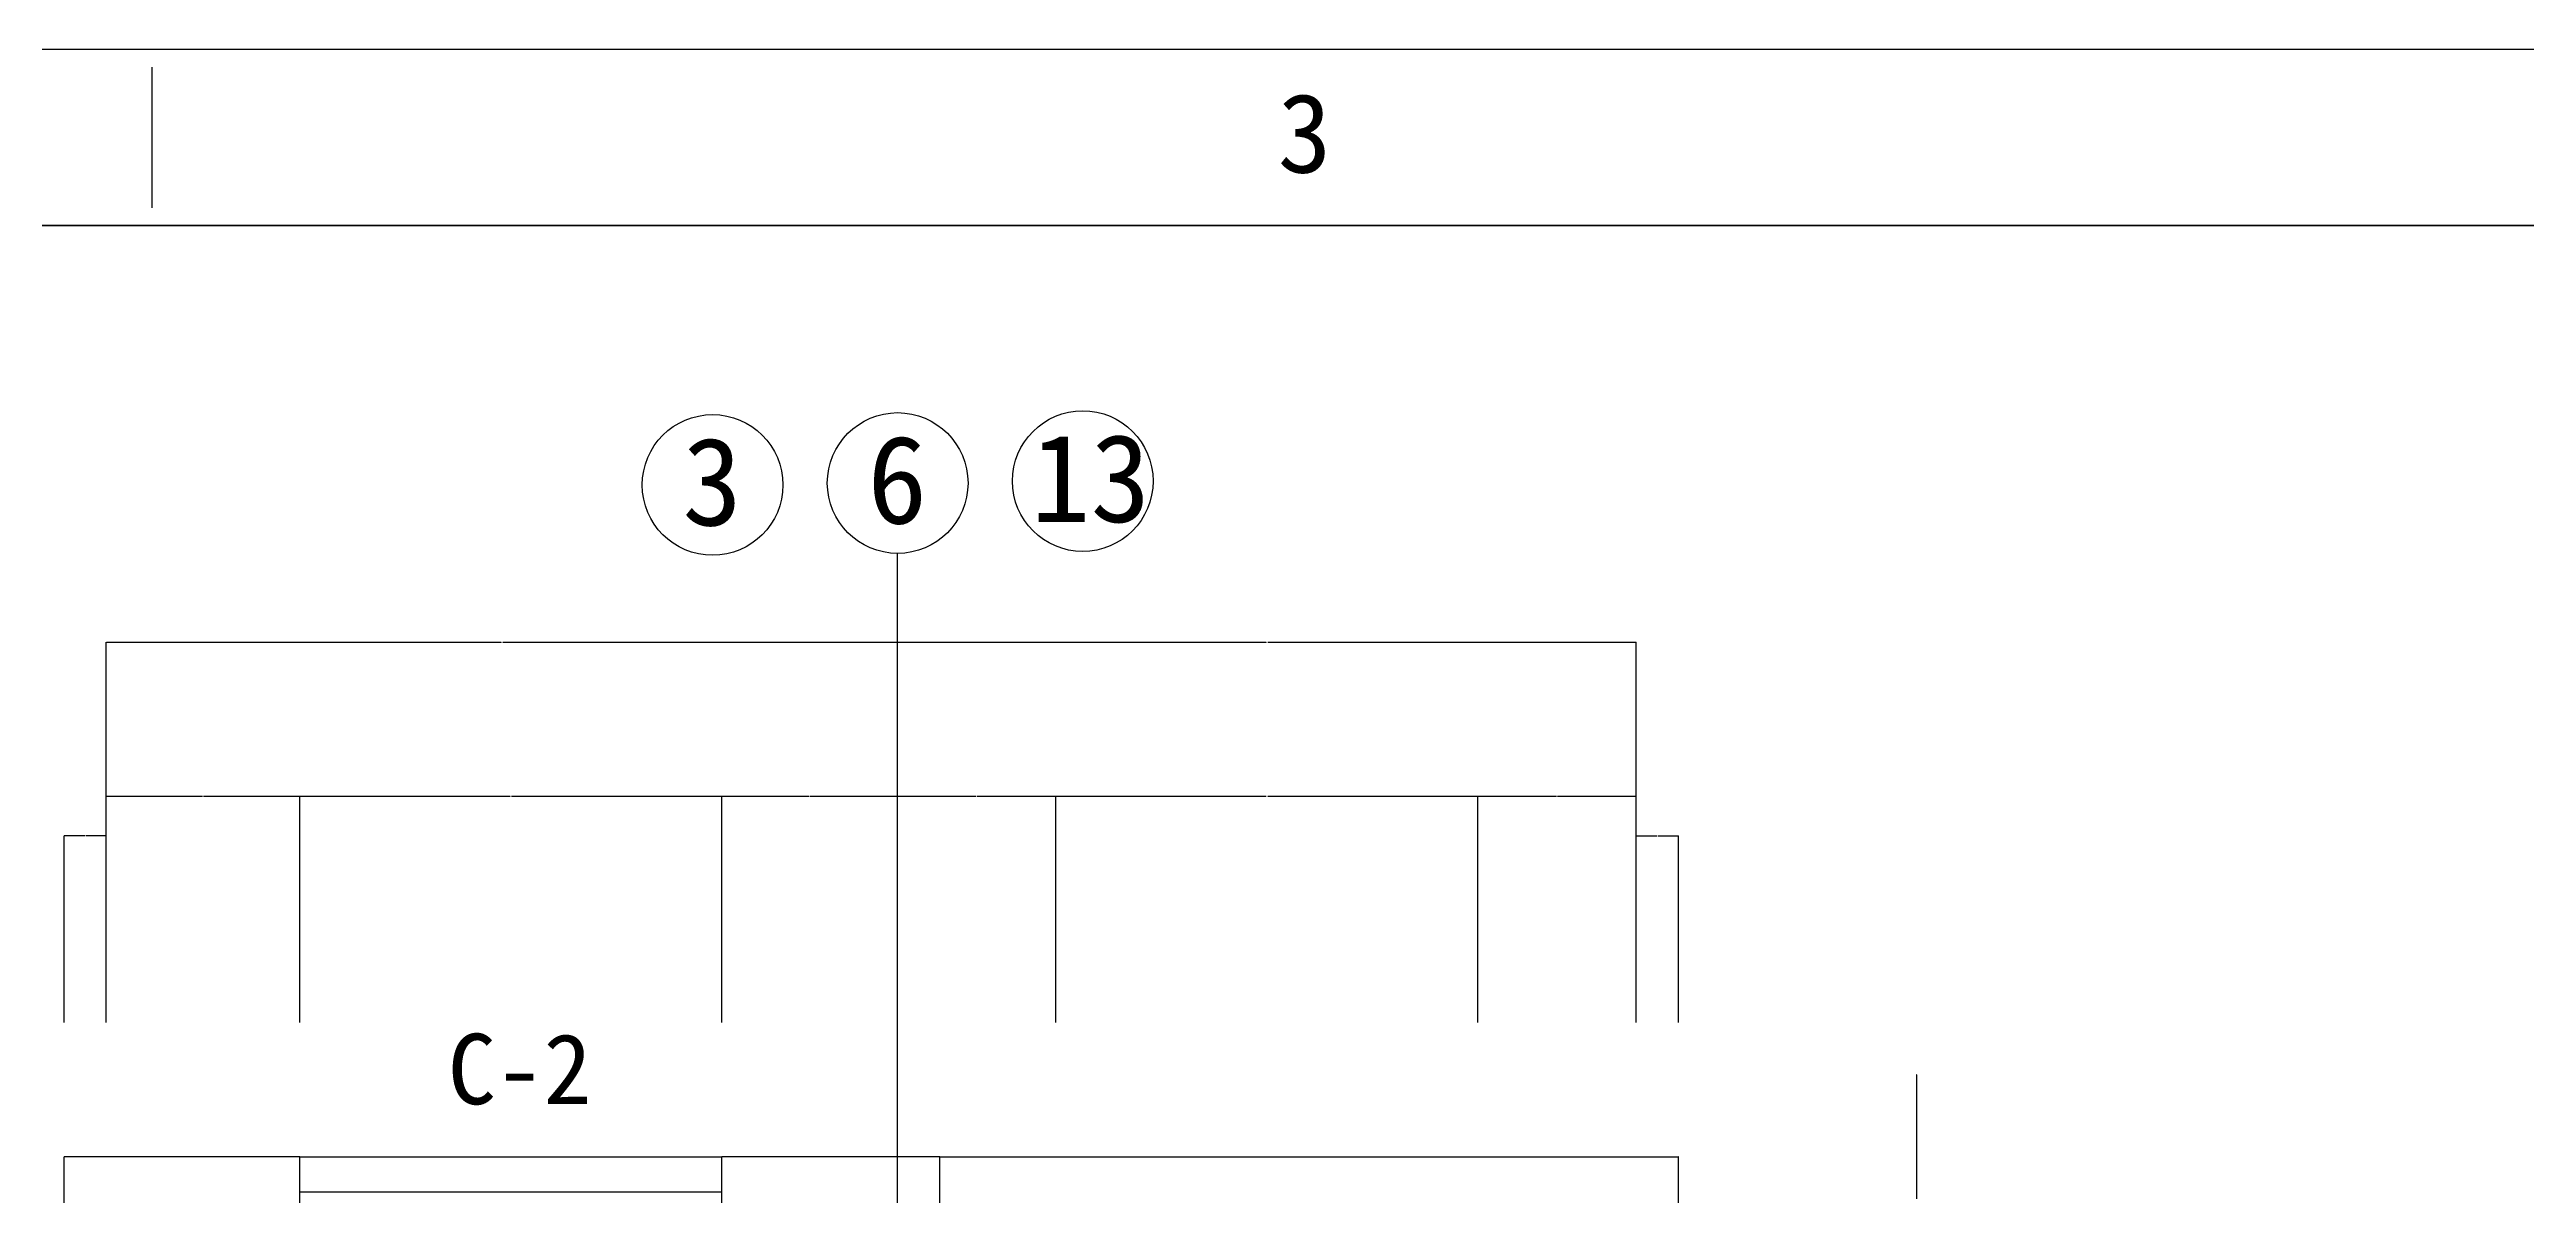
# Model space of a CAD drawing. Header units: metres. Extents: x -237648 to -195598, y -93947 to -64247.
# Drawn here: x -223439 to -216397, y -67504 to -64247 of the extents above; entities that cross this region are included whole.
import ezdxf

# ---------------------------------------------------------------- set-up
doc = ezdxf.new("R2010")
doc.units = ezdxf.units.M
doc.layers.add('AXI', color=1, linetype='Continuous')
doc.layers.add('W', color=5, linetype='Continuous')
doc.dimstyles.get("Standard").update_dxf_attribs({"dimtxt": 2.5, "dimasz": 2.5, "dimexe": 1.25, "dimexo": 0.625, "dimtad": 1, "dimcen": 2.5, "dimazin": 3, "dimtfac": 1, "dimtmove": 0, "dimatfit": 3})

# ---------------------------------------------------------------- blocks, each defined once
blk = doc.blocks.new('_CLOSEDFILLED')
at = {"color": 0, "linetype": 'BYBLOCK'}
blk.add_solid([(-1, 0), (0, 0), (-1, 0)], dxfattribs=at)
blk = doc.blocks.new('*D15')
for p, q in [((-223277.92, -67012.56), (-223277.92, -65930.79)), ((-223277.67, -65930.79), (-222154.92, -65930.79)), ((-222150.92, -65930.79), (-221028.17, -65930.79)), ((-221027.92, -67012.56), (-221027.92, -65930.79))]:
    blk.add_line(p, q)
at = {"layer": 'Defpoints'}
for p in [(-223277.92, -65930.79), (-223277.92, -67012.56), (-221027.92, -67012.56)]:
    blk.add_point(p, dxfattribs=at)
at = {"xscale": 0.25, "yscale": 0.25, "rotation": 180}
blk.add_blockref('_CLOSEDFILLED', (-223277.92, -65930.79), dxfattribs=at)
at = {"xscale": 0.25, "yscale": 0.25}
blk.add_blockref('_CLOSEDFILLED', (-221027.92, -65930.79), dxfattribs=at)
at = {"insert": (-222152.92, -65930.79), "char_height": 1, "attachment_point": 5}
blk.add_mtext('2250', dxfattribs=at)
blk = doc.blocks.new('*D16')
for p, q in [((-221027.92, -67012.56), (-221027.92, -65930.79)), ((-221027.67, -65930.79), (-219979.92, -65930.79)), ((-219975.92, -65930.79), (-218928.17, -65930.79)), ((-218927.92, -67012.56), (-218927.92, -65930.79))]:
    blk.add_line(p, q)
at = {"layer": 'Defpoints'}
for p in [(-221027.92, -65930.79), (-221027.92, -67012.56), (-218927.92, -67012.56)]:
    blk.add_point(p, dxfattribs=at)
at = {"xscale": 0.25, "yscale": 0.25, "rotation": 180}
blk.add_blockref('_CLOSEDFILLED', (-221027.92, -65930.79), dxfattribs=at)
at = {"xscale": 0.25, "yscale": 0.25}
blk.add_blockref('_CLOSEDFILLED', (-218927.92, -65930.79), dxfattribs=at)
at = {"insert": (-219977.92, -65930.79), "char_height": 1, "attachment_point": 5}
blk.add_mtext('2100', dxfattribs=at)
blk = doc.blocks.new('*D37')
for p, q in [((-223004.42, -66369.58), (-223278.17, -66369.58)), ((-223277.92, -67012.56), (-223277.92, -66369.58)), ((-222727.67, -66369.58), (-223001.42, -66369.58)), ((-222727.92, -67012.56), (-222727.92, -66369.58))]:
    blk.add_line(p, q)
at = {"layer": 'Defpoints'}
for p in [(-222727.92, -66369.58), (-223277.92, -67012.56), (-222727.92, -67012.56)]:
    blk.add_point(p, dxfattribs=at)
at = {"xscale": 0.25, "yscale": 0.25}
blk.add_blockref('_CLOSEDFILLED', (-223277.92, -66369.58), dxfattribs=at)
at = {"xscale": 0.25, "yscale": 0.25, "rotation": 180}
blk.add_blockref('_CLOSEDFILLED', (-222727.92, -66369.58), dxfattribs=at)
at = {"insert": (-223002.92, -66369.58), "char_height": 1, "attachment_point": 5}
blk.add_mtext('550', dxfattribs=at)
blk = doc.blocks.new('*D38')
for p, q in [((-222129.92, -66369.58), (-222728.17, -66369.58)), ((-222727.92, -67012.56), (-222727.92, -66369.58)), ((-221527.67, -66369.58), (-222125.92, -66369.58)), ((-221527.92, -67012.56), (-221527.92, -66369.58))]:
    blk.add_line(p, q)
at = {"layer": 'Defpoints'}
for p in [(-221527.92, -66369.58), (-222727.92, -67012.56), (-221527.92, -67012.56)]:
    blk.add_point(p, dxfattribs=at)
at = {"xscale": 0.25, "yscale": 0.25}
blk.add_blockref('_CLOSEDFILLED', (-222727.92, -66369.58), dxfattribs=at)
at = {"xscale": 0.25, "yscale": 0.25, "rotation": 180}
blk.add_blockref('_CLOSEDFILLED', (-221527.92, -66369.58), dxfattribs=at)
at = {"insert": (-222127.92, -66369.58), "char_height": 1, "attachment_point": 5}
blk.add_mtext('1200', dxfattribs=at)
blk = doc.blocks.new('*D39')
for p, q in [((-221279.42, -66369.58), (-221528.17, -66369.58)), ((-221527.92, -67012.56), (-221527.92, -66369.58)), ((-221027.67, -66369.58), (-221276.42, -66369.58)), ((-221027.92, -67012.56), (-221027.92, -66369.58))]:
    blk.add_line(p, q)
at = {"layer": 'Defpoints'}
for p in [(-221027.92, -66369.58), (-221527.92, -67012.56), (-221027.92, -67012.56)]:
    blk.add_point(p, dxfattribs=at)
at = {"xscale": 0.25, "yscale": 0.25}
blk.add_blockref('_CLOSEDFILLED', (-221527.92, -66369.58), dxfattribs=at)
at = {"xscale": 0.25, "yscale": 0.25, "rotation": 180}
blk.add_blockref('_CLOSEDFILLED', (-221027.92, -66369.58), dxfattribs=at)
at = {"insert": (-221277.92, -66369.58), "char_height": 1, "attachment_point": 5}
blk.add_mtext('500', dxfattribs=at)
blk = doc.blocks.new('*D48')
for p, q in [((-219154.42, -66369.58), (-219378.17, -66369.58)), ((-219377.92, -67012.56), (-219377.92, -66369.58)), ((-218927.67, -66369.58), (-219151.42, -66369.58)), ((-218927.92, -67012.56), (-218927.92, -66369.58))]:
    blk.add_line(p, q)
at = {"layer": 'Defpoints'}
for p in [(-218927.92, -66369.58), (-219377.92, -67012.56), (-218927.92, -67012.56)]:
    blk.add_point(p, dxfattribs=at)
at = {"xscale": 0.25, "yscale": 0.25}
blk.add_blockref('_CLOSEDFILLED', (-219377.92, -66369.58), dxfattribs=at)
at = {"xscale": 0.25, "yscale": 0.25, "rotation": 180}
blk.add_blockref('_CLOSEDFILLED', (-218927.92, -66369.58), dxfattribs=at)
at = {"insert": (-219152.92, -66369.58), "char_height": 1, "attachment_point": 5}
blk.add_mtext('450', dxfattribs=at)
blk = doc.blocks.new('*D49')
for p, q in [((-219979.92, -66369.58), (-220578.17, -66369.58)), ((-220577.92, -67012.56), (-220577.92, -66369.58)), ((-219377.67, -66369.58), (-219975.92, -66369.58)), ((-219377.92, -67012.56), (-219377.92, -66369.58))]:
    blk.add_line(p, q)
at = {"layer": 'Defpoints'}
for p in [(-219377.92, -66369.58), (-220577.92, -67012.56), (-219377.92, -67012.56)]:
    blk.add_point(p, dxfattribs=at)
at = {"xscale": 0.25, "yscale": 0.25}
blk.add_blockref('_CLOSEDFILLED', (-220577.92, -66369.58), dxfattribs=at)
at = {"xscale": 0.25, "yscale": 0.25, "rotation": 180}
blk.add_blockref('_CLOSEDFILLED', (-219377.92, -66369.58), dxfattribs=at)
at = {"insert": (-219977.92, -66369.58), "char_height": 1, "attachment_point": 5}
blk.add_mtext('1200', dxfattribs=at)
blk = doc.blocks.new('*D50')
for p, q in [((-220804.42, -66369.58), (-221028.17, -66369.58)), ((-221027.92, -67012.56), (-221027.92, -66369.58)), ((-220577.67, -66369.58), (-220801.42, -66369.58)), ((-220577.92, -67012.56), (-220577.92, -66369.58))]:
    blk.add_line(p, q)
at = {"layer": 'Defpoints'}
for p in [(-220577.92, -66369.58), (-221027.92, -67012.56), (-220577.92, -67012.56)]:
    blk.add_point(p, dxfattribs=at)
at = {"xscale": 0.25, "yscale": 0.25}
blk.add_blockref('_CLOSEDFILLED', (-221027.92, -66369.58), dxfattribs=at)
at = {"xscale": 0.25, "yscale": 0.25, "rotation": 180}
blk.add_blockref('_CLOSEDFILLED', (-220577.92, -66369.58), dxfattribs=at)
at = {"insert": (-220802.92, -66369.58), "char_height": 1, "attachment_point": 5}
blk.add_mtext('450', dxfattribs=at)
blk = doc.blocks.new('*D70')
for p, q in [((-218927.92, -67012.56), (-218927.92, -66482.08)), ((-218927.67, -66482.08), (-218869.42, -66482.08)), ((-218866.42, -66482.08), (-218808.17, -66482.08)), ((-218807.92, -67012.56), (-218807.92, -66482.08))]:
    blk.add_line(p, q)
at = {"layer": 'Defpoints'}
for p in [(-218927.92, -66482.08), (-218927.92, -67012.56), (-218807.92, -67012.56)]:
    blk.add_point(p, dxfattribs=at)
at = {"xscale": 0.25, "yscale": 0.25, "rotation": 180}
blk.add_blockref('_CLOSEDFILLED', (-218927.92, -66482.08), dxfattribs=at)
at = {"xscale": 0.25, "yscale": 0.25}
blk.add_blockref('_CLOSEDFILLED', (-218807.92, -66482.08), dxfattribs=at)
at = {"insert": (-218867.92, -66482.08), "char_height": 1, "attachment_point": 5}
blk.add_mtext('120', dxfattribs=at)
blk = doc.blocks.new('*D71')
for p, q in [((-223339.42, -66482.08), (-223398.17, -66482.08)), ((-223397.92, -67012.56), (-223397.92, -66482.08)), ((-223277.67, -66482.08), (-223336.42, -66482.08)), ((-223277.92, -67012.56), (-223277.92, -66482.08))]:
    blk.add_line(p, q)
at = {"layer": 'Defpoints'}
for p in [(-223277.92, -66482.08), (-223397.92, -67012.56), (-223277.92, -67012.56)]:
    blk.add_point(p, dxfattribs=at)
at = {"xscale": 0.25, "yscale": 0.25}
blk.add_blockref('_CLOSEDFILLED', (-223397.92, -66482.08), dxfattribs=at)
at = {"xscale": 0.25, "yscale": 0.25, "rotation": 180}
blk.add_blockref('_CLOSEDFILLED', (-223277.92, -66482.08), dxfattribs=at)
at = {"insert": (-223337.92, -66482.08), "char_height": 1, "attachment_point": 5}
blk.add_mtext('120', dxfattribs=at)
blk = doc.blocks.new('*D72')
for p, q in [((-218130.56, -67160.66), (-218130.81, -67160.66)), ((-218130.31, -67513.99), (-218130.31, -67160.66)), ((-218130.31, -67393.99), (-218130.31, -67160.66)), ((-218130.31, -67160.66), (-218130.31, -67160.66)), ((-218130.06, -67160.66), (-218129.81, -67160.66))]:
    blk.add_line(p, q)
at = {"layer": 'Defpoints'}
for p in [(-218130.31, -67160.66), (-218130.31, -67393.99), (-218130.31, -67513.99)]:
    blk.add_point(p, dxfattribs=at)
at = {"xscale": 0.25, "yscale": 0.25}
blk.add_blockref('_CLOSEDFILLED', (-218130.31, -67160.66), dxfattribs=at)
at = {"xscale": 0.25, "yscale": 0.25, "rotation": 180}
blk.add_blockref('_CLOSEDFILLED', (-218130.31, -67160.66), dxfattribs=at)
at = {"insert": (-218130.31, -67159.535), "char_height": 1, "attachment_point": 5}
blk.add_mtext('0', dxfattribs=at)

msp = doc.modelspace()

# ---------------------------------------------------------------- linework, layer by layer
for p, q in [((-195597.54, -64246.61), (-237647.54, -64246.61)), ((-223147.54, -64696.61), (-223147.54, -64296.61)), ((-221027.92, -67012.56), (-221027.92, -65678.82)), ((-222727.92, -67393.99), (-221527.92, -67393.99)), ((-220907.92, -67393.99), (-218808.42, -67393.99)), ((-218807.92, -68893.99), (-218807.92, -67394.49)), ((-222727.92, -67493.99), (-221527.92, -67493.99))]:
    msp.add_line(p, q)
for points in [[(-236397.54, -64746.61), (-196097.54, -64746.61), (-196097.54, -93446.61), (-236397.54, -93446.61)], [(-236397.54, -93446.61), (-196097.54, -93446.61), (-196097.54, -64746.61), (-236397.54, -64746.61)]]:
    msp.add_lwpolyline(points, close=True)
for centre in [(-221027.92, -65478.82), (-220501.68, -65473.33), (-221554.15, -65484.3)]:
    msp.add_circle(centre, 200)
for centre in [(-218808.42, -67394.49), (-218808.42, -67394.99)]:
    msp.add_arc(centre, 0.5, 0, 90)
at = {"layer": 'AXI'}
msp.add_line((-221027.92, -72784.16), (-221027.92, -67012.56), dxfattribs=at)
at = {"layer": 'W'}
for p, q in [((-223397.92, -68893.99), (-223397.92, -67394.49)), ((-222727.92, -67393.99), (-223397.42, -67393.99)), ((-222727.92, -67633.99), (-222727.92, -67393.99)), ((-221527.92, -67633.99), (-221527.92, -67393.99)), ((-220908.42, -67393.99), (-221527.92, -67393.99)), ((-220907.92, -68013.99), (-220907.92, -67394.49))]:
    msp.add_line(p, q, dxfattribs=at)
for centre, start, end in [((-223397.42, -67394.49), 90, 180), ((-220908.42, -67394.49), 360, 90), ((-220908.42, -67394.49), 360, 90)]:
    msp.add_arc(centre, 0.5, start, end, dxfattribs=at)

# ---------------------------------------------------------------- texts
for s, height, p in [('3', 225, (-219947.54, -64596.61)), ('3', 250, (-221640.28, -65599.53)), ('6', 250, (-221114.04, -65594.04)), ('13', 250, (-220649.6, -65589.89)), ('C-2', 200, (-222306.71, -67244.47))]:
    msp.add_text(s, height=height).set_placement(p)

# ---------------------------------------------------------------- dimensions: what is measured, and where the dimension line sits
for base, p1, p2, picture, middle in [((-223277.92, -65930.79), (-223277.92, -67012.56), (-221027.92, -67012.56), '*D15', (-222152.92, -65930.79)), ((-221027.92, -65930.79), (-221027.92, -67012.56), (-218927.92, -67012.56), '*D16', (-219977.92, -65930.79)), ((-222727.92, -66369.58), (-222727.92, -67012.56), (-223277.92, -67012.56), '*D37', (-223002.92, -66369.58)), ((-221527.92, -66369.58), (-221527.92, -67012.56), (-222727.92, -67012.56), '*D38', (-222127.92, -66369.58)), ((-221027.92, -66369.58), (-221027.92, -67012.56), (-221527.92, -67012.56), '*D39', (-221277.92, -66369.58)), ((-220577.92, -66369.58), (-220577.92, -67012.56), (-221027.92, -67012.56), '*D50', (-220802.92, -66369.58)), ((-219377.92, -66369.58), (-219377.92, -67012.56), (-220577.92, -67012.56), '*D49', (-219977.92, -66369.58)), ((-218927.92, -66369.58), (-218927.92, -67012.56), (-219377.92, -67012.56), '*D48', (-219152.92, -66369.58)), ((-223277.92, -66482.08), (-223277.92, -67012.56), (-223397.92, -67012.56), '*D71', (-223337.92, -66482.08)), ((-218927.92, -66482.08), (-218927.92, -67012.56), (-218807.92, -67012.56), '*D70', (-218867.92, -66482.08)), ((-218130.31, -67160.66), (-218130.31, -67513.99), (-218130.31, -67393.99), '*D72', (-218130.31, -67159.535))]:
    dim = msp.add_linear_dim(base=base, p1=p1, p2=p2, dimstyle='Standard')
    dim.commit()
    dim.dimension.update_dxf_attribs({"geometry": picture, "text_midpoint": middle})

doc.saveas('drawing.dxf')
